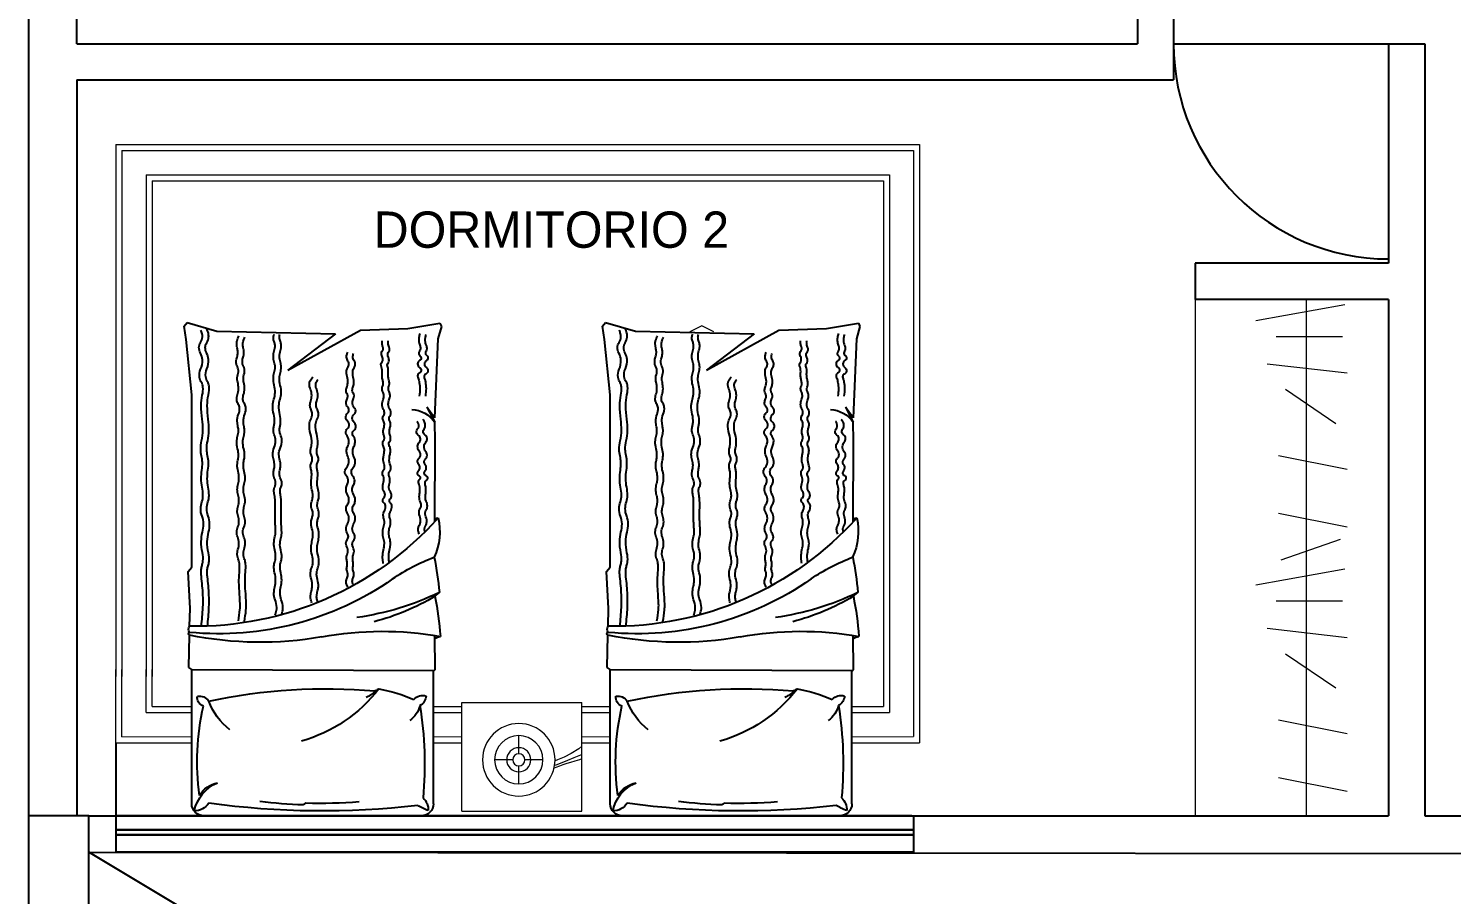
# Model space of a CAD drawing. Header units: metres. Extents: x -525 to 413, y -37 to 272.
# Drawn here: x 130.66 to 136.55, y 63.64 to 67.22 of the extents above; entities that cross this region are included whole.
import ezdxf

# ---------------------------------------------------------------- set-up
doc = ezdxf.new("R2010")
doc.units = ezdxf.units.M
doc.header["$MEASUREMENT"] = 0
doc.layers.get('0').update_dxf_attribs({"color": 254})
for name, color, linetype in [('mobi alcolchonado', 254, 'Continuous'), ('MOBILIARIO2', 254, 'Continuous'), ('NOFIJO', 254, 'Continuous'), ('PUERTAS', 254, 'Continuous')]:
    doc.layers.add(name, color=color, linetype=linetype)
doc.layers.add('muebles', color=254, linetype='Continuous', lineweight=5)
doc.layers.add('ventanas', color=254, linetype='Continuous', lineweight=30)
doc.styles.get("Standard").update_dxf_attribs({"font": 'HTOWERT.TTF', "height": 0.08})

# ---------------------------------------------------------------- blocks, each defined once
blk = doc.blocks.new('CAMA01')
at = {"layer": 'mobi alcolchonado'}
for p, q in [((-0.9, 0), (0, 0)), ((-0.95, -0.05), (-0.95, -0.6044)), ((0.05, -0.05), (0.05, -0.6)), ((-0.95, -0.6044), (-0.9627, -0.613)), ((-0.9627, -0.613), (-0.9596, -0.7468)), ((-0.95, -0.6044), (0.0536, -0.6001)), ((0.0536, -0.6001), (0.057, -0.6031)), ((0.057, -0.6031), (0.0558, -0.7457)), ((-0.9588, -0.7836), (-0.9571, -0.8571)), ((-0.9571, -0.8571), (-0.965, -1.0107)), ((0.0558, -0.9077), (0.0748, -0.9239)), ((-0.965, -1.0107), (-0.95, -1.0287)), ((-0.95, -1.0287), (-0.95, -1.7409)), ((0.0554, -1.2158), (0.0566, -1.5502)), ((0.0566, -1.5502), (0.0556, -1.6277)), ((0.0234, -1.6893), (0.0556, -1.6277)), ((0.0547, -1.6456), (0.0234, -1.6893)), ((0.0684, -1.9721), (0.0547, -1.6456)), ((-0.95, -1.7409), (-0.9735, -1.9697)), ((-0.5524, -1.8433), (-0.2521, -2.0074)), ((-0.3546, -1.9933), (-0.5524, -1.8433)), ((-0.9735, -1.9697), (-0.9818, -2.0248)), ((-0.8459, -2.004), (-0.3546, -1.9933)), ((0.0832, -2.0228), (0.0684, -1.9721)), ((-0.9818, -2.0248), (-0.9693, -2.0402)), ((-0.9693, -2.0402), (-0.8459, -2.004)), ((-0.2521, -2.0074), (-0.0553, -2.0154)), ((-0.0553, -2.0154), (0.077, -2.0376)), ((0.077, -2.0376), (0.0832, -2.0228))]:
    blk.add_line(p, q, dxfattribs=at)
for centre, radius, start, end in [((-0.9, -0.05), 0.05, 90, 180), ((-0.938, -0.0891), 0.0687, 32.33514, 91.40227), ((-0.7804, 0.0141), 0.1629, 192.20076, 247.36037), ((-0.4103, -3.4309), 3.4111, 83.34751, 97.91356), ((0.1005, -0.223), 0.2141, 109.65376, 122.68859), ((0, -0.05), 0.05, 0, 90), ((-0.0374, -0.0256), 0.066, 312.46226, 3.64045), ((0.0976, -0.2228), 1.0254, 172.24735, 193.0029), ((-0.8191, -0.021), 0.1178, 212.64341, 258.24192), ((-1.5138, -0.2148), 1.5274, 350.91915, 5.28005), ((-0.889, -0.4896), 0.0381, 108.98084, 187.57807), ((-0.0299, -0.4991), 0.0497, 4.68356, 60.58782), ((-0.9192, -0.448), 0.0472, 260.65665, 326.38094), ((-0.3983, 1.7565), 2.282, 257.81894, 275.19927), ((-0.2563, -0.5673), 0.0826, 38.2941, 70.05549), ((-0.2618, -0.6659), 0.1655, 58.5661, 64.86862), ((-0.2739, 0.056), 0.5891, 279.61407, 294.3372), ((0.0048, -0.4506), 0.0469, 219.94286, 288.39364), ((-0.9573, -0.7526), 0.00627, 112.10117, 250.53486), ((-0.9399, -0.7706), 0.0229, 148.13053, 214.5055), ((-0.6675, -2.1888), 1.4713, 80, 101.45136), ((-0.8378, -2.0061), 1.2535, 55, 95.56453), ((-0.1612, 0.6167), 1.3796, 259.52328, 280.01254), ((-1.2064, -0.6493), 1.2884, 348.43222, 355.87924), ((0.0879, -0.6878), 0.0548, 234.34392, 260.3637), ((-0.9341, -2.1317), 1.3483, 41.85943, 91.05009), ((-1.2081, -0.8054), 1.2884, 348.19708, 354.72555), ((0.3093, -0.3678), 0.7465, 235, 249.91987), ((-0.1826, -1.176), 0.2588, 347.52539, 24.44013), ((0.0589, -1.246), 0.0179, 51.33875, 101.19259)]:
    blk.add_arc(centre, radius, start, end, dxfattribs=at)
at = {"layer": 'MOBILIARIO2'}
for points in [[(-0.9102, -0.7836, -0.016109), (-0.9038, -0.8611, -0.024073), (-0.9037, -0.9132, -0.018694), (-0.9101, -0.9895, 0.050065), (-0.9107, -1.0181, 0.056677), (-0.9075, -1.0348, -0.051657), (-0.9037, -1.053, -0.081685), (-0.906, -1.0885, 0.062491), (-0.9107, -1.1346, 0.055675), (-0.9056, -1.1725, -0.061502), (-0.9014, -1.2068, -0.093427), (-0.9074, -1.2389, 0.097168), (-0.913, -1.2698, 0.07769), (-0.9081, -1.2984, -0.081942), (-0.9037, -1.3257, -0.05009), (-0.9072, -1.3593, 0.049651), (-0.9107, -1.3933, 0.038952), (-0.9081, -1.429, -0.043857), (-0.906, -1.4609, -0.052705), (-0.9095, -1.4875, 0.052187), (-0.913, -1.5145, 0.065973), (-0.9092, -1.5507, -0.055408), (-0.9037, -1.5937, -0.038659), (-0.9066, -1.6404, 0.032291), (-0.9107, -1.6962, 0.056883), (-0.9062, -1.7392, -0.072358), (-0.9037, -1.7731, -0.122992), (-0.9096, -1.7912, 0.101053), (-0.9177, -1.8127, 0.148742), (-0.9131, -1.8463, -0.127539), (-0.906, -1.885, -0.105457), (-0.9141, -1.9127, 0.125573), (-0.92, -1.9363, 0.14575), (-0.9136, -1.9576, -0.134347), (-0.906, -1.9805, -0.073839), (-0.9072, -1.9926, -0.052428), (-0.913, -2.0085)], [(-0.8851, -0.7843, -0.016212), (-0.8788, -0.8614, -0.024132), (-0.8787, -0.9134, -0.018479), (-0.8849, -0.9883, 0.049503), (-0.8855, -1.0164, 0.057233), (-0.8823, -1.0332, -0.051743), (-0.8785, -1.0516, -0.081718), (-0.8808, -1.0874, 0.062376), (-0.8856, -1.1341, 0.056016), (-0.8804, -1.1727, -0.062225), (-0.8761, -1.2075, -0.092827), (-0.8821, -1.2395, 0.097273), (-0.8877, -1.27, 0.077058), (-0.8829, -1.2981, -0.080968), (-0.8785, -1.3249, -0.051015), (-0.882, -1.359, 0.050139), (-0.8856, -1.3937, 0.038829), (-0.883, -1.4298, -0.044073), (-0.8809, -1.4616, -0.05256), (-0.8844, -1.4881, 0.051882), (-0.8879, -1.5146, 0.065917), (-0.8841, -1.5504, -0.055177), (-0.8786, -1.5931, -0.038645), (-0.8814, -1.6395, 0.03175), (-0.8856, -1.6959, 0.05817), (-0.8809, -1.7411, -0.074982), (-0.8783, -1.7763, -0.120388), (-0.8842, -1.7941, 0.099922), (-0.892, -1.8151, 0.1495), (-0.8874, -1.8483, -0.128684), (-0.8805, -1.8863, -0.103936), (-0.8883, -1.913, 0.123542), (-0.894, -1.9357, 0.142951), (-0.888, -1.9562, -0.122441), (-0.8801, -1.9797, -0.081719), (-0.8813, -1.9951, -0.060139), (-0.8888, -2.0146)], [(-0.7568, -0.806, -0.016834), (-0.7505, -0.8528, -0.034468), (-0.7498, -0.8759, -0.00922), (-0.7529, -0.9296, 0.014186), (-0.7545, -0.9645, 0.027864), (-0.7529, -1.0059, -0.034884), (-0.7522, -1.0391, -0.087457), (-0.7563, -1.0577, 0.077501), (-0.7615, -1.0787, 0.10571), (-0.7586, -1.1012, -0.089665), (-0.7545, -1.1276, -0.091876), (-0.7595, -1.1519, 0.100294), (-0.7638, -1.1742, 0.104219), (-0.7591, -1.1952, -0.103855), (-0.7545, -1.2162, -0.085768), (-0.7581, -1.2386, 0.088421), (-0.7615, -1.2604, 0.073045), (-0.7578, -1.2818, -0.076066), (-0.7545, -1.3024, -0.079828), (-0.758, -1.3257, 0.07972), (-0.7615, -1.349, 0.069238), (-0.758, -1.3722, -0.06864), (-0.7545, -1.3956, -0.070898), (-0.7582, -1.4245, 0.075702), (-0.7615, -1.4515, 0.045986), (-0.7592, -1.47, -0.045091), (-0.7568, -1.4888, -0.076769), (-0.7602, -1.5177, 0.075317), (-0.7638, -1.5471, 0.065696), (-0.7601, -1.5699, -0.069765), (-0.7568, -1.5914, -0.058047), (-0.7586, -1.6087, 0.04517), (-0.7615, -1.631, 0.107598), (-0.7563, -1.6603, -0.119304), (-0.7522, -1.6869, -0.134303), (-0.7583, -1.7037, 0.142887), (-0.7638, -1.7195, 0.094042), (-0.7608, -1.7414, -0.082548), (-0.7568, -1.7661, -0.054703), (-0.7598, -1.7925, 0.071659), (-0.7615, -1.8127, 0.065726), (-0.7593, -1.8241, -0.062051), (-0.7568, -1.836, -0.141652), (-0.761, -1.856, 0.127606), (-0.7661, -1.878, 0.082372), (-0.7626, -1.8967, -0.083239), (-0.7591, -1.9153, -0.067193), (-0.7609, -1.9306, 0.05209), (-0.7638, -1.9502, 0.075758), (-0.7622, -1.9646, 0.049851), (-0.7545, -1.9852)], [(-0.7319, -0.8035, -0.016995), (-0.7255, -0.8515, -0.034524), (-0.7248, -0.8753, -0.009087), (-0.7278, -0.9296, 0.014008), (-0.7295, -0.9647, 0.028389), (-0.7278, -1.0078, -0.036216), (-0.7271, -1.0416, -0.085799), (-0.7311, -1.0596, 0.076158), (-0.7361, -1.0798, 0.106727), (-0.7333, -1.1021, -0.090343), (-0.7291, -1.1283, -0.091358), (-0.7341, -1.1521, 0.099809), (-0.7383, -1.1739, 0.104145), (-0.7337, -1.1946, -0.103071), (-0.729, -1.2154, -0.086935), (-0.7327, -1.2381, 0.089287), (-0.7362, -1.2603, 0.072441), (-0.7325, -1.2817, -0.075683), (-0.7292, -1.3022, -0.080097), (-0.7327, -1.3256, 0.080136), (-0.7362, -1.349, 0.068821), (-0.7328, -1.372, -0.06822), (-0.7292, -1.3953, -0.07127), (-0.733, -1.4243, 0.075969), (-0.7363, -1.4515, 0.045868), (-0.734, -1.47, -0.045154), (-0.7316, -1.4888, -0.076598), (-0.735, -1.5174, 0.075113), (-0.7386, -1.5466, 0.065882), (-0.7349, -1.5694, -0.069876), (-0.7316, -1.5909, -0.057507), (-0.7333, -1.608, 0.043911), (-0.7362, -1.6304, 0.109441), (-0.7307, -1.6613, -0.121849), (-0.7264, -1.6892, -0.133121), (-0.7327, -1.7062, 0.145487), (-0.7382, -1.722, 0.09027), (-0.7353, -1.7425, -0.08023), (-0.7316, -1.7655, -0.055518), (-0.7345, -1.7911, 0.070221), (-0.7362, -1.8115, 0.068505), (-0.7339, -1.8236, -0.064708), (-0.7313, -1.8363, -0.140191), (-0.7355, -1.8565, 0.1283), (-0.7406, -1.8784, 0.081106), (-0.7372, -1.8967, -0.082764), (-0.7338, -1.9146, -0.06863), (-0.7357, -1.9299, 0.055684), (-0.7384, -1.9486, 0.073555), (-0.737, -1.9608, 0.046852), (-0.7303, -1.9787)], [(-0.6052, -0.8293, -0.036577), (-0.5992, -0.8499, -0.065257), (-0.5983, -0.8619, -0.081239), (-0.605, -0.8935, 0.09673), (-0.6099, -0.9202, 0.059687), (-0.6063, -0.9473, -0.061201), (-0.6029, -0.9738, -0.068087), (-0.607, -1.0051, 0.079475), (-0.6099, -1.0321, 0.066482), (-0.6065, -1.0505, -0.06511), (-0.6029, -1.0694, -0.088365), (-0.6064, -1.0985, 0.088514), (-0.6099, -1.1276, 0.053898), (-0.6055, -1.1542, -0.072445), (-0.6029, -1.1742, -0.014703), (-0.604, -1.1975, 0.01338), (-0.6052, -1.2232, 0.011057), (-0.6052, -1.2628, -0.009921), (-0.6052, -1.3024, -0.044454), (-0.6078, -1.3255, 0.048377), (-0.6099, -1.3467, 0.125065), (-0.607, -1.3585, -0.104774), (-0.6029, -1.3723, -0.140323), (-0.607, -1.3922, 0.125005), (-0.6122, -1.4142, 0.059733), (-0.6098, -1.4321, -0.062195), (-0.6076, -1.4492, -0.076384), (-0.6106, -1.4699, 0.06684), (-0.6146, -1.4935, 0.115189), (-0.6088, -1.5226, -0.114961), (-0.6029, -1.5517, -0.097223), (-0.6084, -1.5757, 0.116527), (-0.6122, -1.596, 0.051779), (-0.6101, -1.6106, -0.047812), (-0.6076, -1.6263, -0.078489), (-0.6108, -1.6604, 0.074508), (-0.6146, -1.6962, 0.064682), (-0.6098, -1.7234, -0.066772), (-0.6052, -1.7498, -0.076034), (-0.6087, -1.7801, 0.075656), (-0.6122, -1.8104, 0.063602), (-0.6084, -1.8336, -0.070388), (-0.6052, -1.8547, -0.079082), (-0.6084, -1.8758, 0.071502), (-0.6122, -1.899, 0.088099), (-0.6085, -1.923, -0.094007), (-0.6052, -1.9456, -0.091812), (-0.6088, -1.9608, 0.09253), (-0.6122, -1.9759, 0.064978), (-0.6117, -1.9817, 0.037379), (-0.6088, -1.9914)], [(-0.5793, -0.8309, -0.034849), (-0.5737, -0.8506, -0.063486), (-0.5727, -0.8618, -0.084403), (-0.5795, -0.8936, 0.098788), (-0.5846, -0.9211, 0.058591), (-0.581, -0.9478, -0.060695), (-0.5777, -0.9737, -0.068148), (-0.5817, -1.0046, 0.079202), (-0.5846, -1.0312, 0.06675), (-0.5812, -1.0496, -0.064998), (-0.5776, -1.0685, -0.088664), (-0.5812, -1.0979, 0.08935), (-0.5847, -1.1272, 0.053061), (-0.5803, -1.1534, -0.071644), (-0.5778, -1.1729, -0.015298), (-0.5789, -1.1969, 0.013681), (-0.5802, -1.2238, 0.010889), (-0.5802, -1.2637, -0.010649), (-0.5802, -1.3037, -0.042768), (-0.5825, -1.3246, 0.044654), (-0.5846, -1.3446, 0.128784), (-0.5815, -1.357, -0.106491), (-0.5772, -1.3717, -0.140372), (-0.5815, -1.3925, 0.126736), (-0.5869, -1.4153, 0.057828), (-0.5845, -1.4329, -0.061442), (-0.5823, -1.4495, -0.076141), (-0.5853, -1.4697, 0.065916), (-0.5892, -1.493, 0.116085), (-0.5833, -1.5223, -0.115201), (-0.5774, -1.5519, -0.097759), (-0.583, -1.5763, 0.118144), (-0.5868, -1.5967, 0.049819), (-0.5847, -1.6107, -0.04634), (-0.5824, -1.6256, -0.079345), (-0.5856, -1.6594, 0.074617), (-0.5894, -1.6953, 0.064869), (-0.5846, -1.7226, -0.066843), (-0.58, -1.7491, -0.075858), (-0.5835, -1.7794, 0.075529), (-0.587, -1.8099, 0.063913), (-0.5831, -1.8334, -0.070745), (-0.5799, -1.8547, -0.078628), (-0.5831, -1.8758, 0.070918), (-0.5869, -1.8991, 0.091738), (-0.5829, -1.9243, -0.104246), (-0.5798, -1.9466, -0.077322), (-0.5833, -1.9618, 0.076658), (-0.5869, -1.9771, 0.044784), (-0.5868, -1.9819, 0.024817), (-0.5855, -1.9905)], [(-0.4537, -0.8806, 0.03776), (-0.458, -0.8992, 0.061868), (-0.4583, -0.9109, 0.048595), (-0.4545, -0.9307, -0.055091), (-0.4514, -0.9482, -0.095626), (-0.455, -0.9777, 0.098357), (-0.4583, -1.0064, 0.076409), (-0.4537, -1.0263, -0.077038), (-0.449, -1.046, -0.089345), (-0.4522, -1.0777, 0.084057), (-0.456, -1.1113, 0.04749), (-0.4524, -1.135, -0.04929), (-0.449, -1.1579, -0.087499), (-0.4528, -1.1881, 0.094197), (-0.456, -1.2162, 0.078357), (-0.4523, -1.2317, -0.083223), (-0.449, -1.2465, -0.112249), (-0.4523, -1.2657, 0.105279), (-0.456, -1.2861, 0.082664), (-0.4522, -1.3056, -0.090946), (-0.449, -1.3234, -0.067901), (-0.4524, -1.3475, 0.066074), (-0.456, -1.3723, 0.035048), (-0.4547, -1.3941, -0.037877), (-0.4537, -1.4142, -0.060523), (-0.4561, -1.4308, 0.062605), (-0.4583, -1.4469, 0.127512), (-0.455, -1.4605, -0.121277), (-0.4514, -1.4748, -0.117111), (-0.4547, -1.4898, 0.113611), (-0.4583, -1.5051, 0.059143), (-0.4567, -1.5199, -0.043052), (-0.4537, -1.5401, -0.089599), (-0.4584, -1.58, 0.091053), (-0.463, -1.6193, 0.111622), (-0.4564, -1.6418, -0.130391), (-0.4514, -1.6613, -0.12494), (-0.4559, -1.6785, 0.120889), (-0.4607, -1.6962, 0.086695), (-0.4578, -1.7153, -0.071647), (-0.4537, -1.7382, -0.113093), (-0.4584, -1.7628, 0.114265), (-0.463, -1.7871, 0.106276), (-0.4601, -1.7985, 0.062305), (-0.449, -1.8151)], [(-0.429, -0.8844, 0.034858), (-0.4327, -0.9007, 0.059461), (-0.433, -0.9105, 0.052316), (-0.4293, -0.9296, -0.056386), (-0.4261, -0.9473, -0.095596), (-0.4297, -0.9765, 0.098171), (-0.433, -1.005, 0.07636), (-0.4284, -1.0247, -0.076506), (-0.4237, -1.0445, -0.090069), (-0.427, -1.0766, 0.084543), (-0.4308, -1.1108, 0.047364), (-0.4272, -1.1347, -0.049676), (-0.4238, -1.1575, -0.08659), (-0.4275, -1.1871, 0.092747), (-0.4307, -1.2148, 0.079795), (-0.4269, -1.2307, -0.084031), (-0.4235, -1.2458, -0.112191), (-0.4268, -1.2653, 0.106013), (-0.4306, -1.2859, 0.081403), (-0.4268, -1.3052, -0.089338), (-0.4237, -1.3228, -0.069417), (-0.4272, -1.3477, 0.067062), (-0.4309, -1.3734, 0.034899), (-0.4296, -1.3955, -0.039008), (-0.4286, -1.4153, -0.057667), (-0.4307, -1.4304, 0.058816), (-0.4329, -1.4456, 0.130991), (-0.4295, -1.4596, -0.122045), (-0.4256, -1.4746, -0.11844), (-0.4292, -1.4903, 0.116548), (-0.433, -1.5063, 0.056461), (-0.4313, -1.5207, -0.041981), (-0.4285, -1.5399, -0.089156), (-0.433, -1.5785, 0.08877), (-0.4376, -1.6174, 0.114233), (-0.4307, -1.6406, -0.131551), (-0.4254, -1.6611, -0.125542), (-0.4302, -1.6791, 0.123278), (-0.4351, -1.6974, 0.085156), (-0.4322, -1.7164, -0.073009), (-0.4283, -1.7385, -0.115535), (-0.433, -1.762, 0.127329), (-0.4369, -1.7835, 0.096991), (-0.4347, -1.7914, 0.053351), (-0.4267, -1.8039)], [(-0.3044, -0.9458, 0.052853), (-0.3101, -0.9582, 0.082349), (-0.3114, -0.9668, 0.113365), (-0.3072, -0.9845, -0.137167), (-0.3044, -0.9994, -0.079599), (-0.3075, -1.0116, 0.112443), (-0.3091, -1.0204, 0.045995), (-0.3081, -1.028, -0.039568), (-0.3068, -1.0367, -0.069784), (-0.308, -1.0547, 0.073829), (-0.3091, -1.0717, 0.067952), (-0.3074, -1.0794, -0.047112), (-0.3044, -1.0903, -0.170036), (-0.3081, -1.1115, 0.173788), (-0.3114, -1.1323, 0.142872), (-0.3067, -1.1417, -0.145458), (-0.3021, -1.1509, -0.195397), (-0.3055, -1.1665, 0.151851), (-0.3114, -1.1859, 0.126712), (-0.3057, -1.2078, -0.124684), (-0.2998, -1.2301, -0.150491), (-0.3063, -1.2521, 0.168102), (-0.3114, -1.2721, 0.13967), (-0.306, -1.2868, -0.13006), (-0.2998, -1.3024, -0.169436), (-0.3054, -1.3276, 0.163629), (-0.3114, -1.3537, 0.104575), (-0.3066, -1.3691, -0.109696), (-0.3021, -1.384, -0.20768), (-0.3089, -1.4036, 0.202622), (-0.3161, -1.4236, 0.1762), (-0.3083, -1.4419, -0.167885), (-0.2998, -1.4609, -0.137817), (-0.3047, -1.487, 0.14417), (-0.3091, -1.5121, 0.079258), (-0.3048, -1.5277, -0.072052), (-0.2998, -1.5447, -0.215179), (-0.3075, -1.5715, 0.272703), (-0.3114, -1.5937, 0.157232), (-0.3062, -1.6003, -0.133932), (-0.2998, -1.6077, -0.346503), (-0.3051, -1.6317, 0.328416), (-0.3114, -1.6566, 0.136915), (-0.3045, -1.6656, -0.179847), (-0.2998, -1.6729, -0.252619), (-0.3044, -1.6892, 0.209461), (-0.3114, -1.7079, 0.111259), (-0.307, -1.7236, -0.146381), (-0.3044, -1.7358, -0.125668), (-0.3083, -1.7468, 0.139354), (-0.3114, -1.7568, 0.105558), (-0.3089, -1.7708, -0.077694), (-0.3044, -1.7894, -0.090317), (-0.3072, -1.8164, 0.100764), (-0.3091, -1.8407, 0.12001), (-0.3041, -1.854, -0.131665), (-0.2998, -1.8663, -0.170535), (-0.3035, -1.8801, 0.13714), (-0.3091, -1.8966, 0.068639), (-0.3083, -1.9059, 0.052035), (-0.3044, -1.9176)], [(-0.2807, -0.9537, 0.042607), (-0.2845, -0.9626, 0.071397), (-0.2856, -0.9682, 0.129838), (-0.2819, -0.9845, -0.140626), (-0.2789, -0.9995, -0.083982), (-0.282, -1.0122, 0.117812), (-0.2837, -1.0214, 0.041239), (-0.2828, -1.0282, -0.036686), (-0.2817, -1.0358, -0.06988), (-0.2828, -1.0526, 0.071878), (-0.2839, -1.0694, 0.072269), (-0.282, -1.0778, -0.05165), (-0.2789, -1.0893, -0.163828), (-0.2822, -1.1089, 0.164309), (-0.2854, -1.1284, 0.150844), (-0.2806, -1.1382, -0.147278), (-0.2755, -1.1482, -0.197862), (-0.2792, -1.1652, 0.156121), (-0.2856, -1.1859, 0.123696), (-0.2797, -1.2083, -0.125417), (-0.2739, -1.2303, -0.148173), (-0.2802, -1.2516, 0.166473), (-0.2851, -1.2708, 0.139796), (-0.2798, -1.2851, -0.128151), (-0.2737, -1.3005, -0.171039), (-0.2793, -1.326, 0.162775), (-0.2856, -1.3527, 0.107698), (-0.2804, -1.3691, -0.115196), (-0.2758, -1.3845, -0.202947), (-0.2825, -1.4035, 0.202257), (-0.2892, -1.4226, 0.173028), (-0.282, -1.4397, -0.162077), (-0.2738, -1.4578, -0.143302), (-0.2788, -1.4846, 0.146514), (-0.2835, -1.5109, 0.08083), (-0.2788, -1.5272, -0.077891), (-0.2739, -1.5442, -0.205436), (-0.2807, -1.5677, 0.258943), (-0.2842, -1.5873, 0.167371), (-0.2792, -1.5938, -0.135353), (-0.2726, -1.6013, -0.347128), (-0.2779, -1.6258, 0.32569), (-0.2845, -1.6513, 0.138368), (-0.2773, -1.6608, -0.174678), (-0.272, -1.6687, -0.262199), (-0.2774, -1.6875, 0.218741), (-0.2854, -1.7089, 0.1036), (-0.2809, -1.7249, -0.142377), (-0.2784, -1.7368, -0.128588), (-0.2824, -1.7481, 0.145504), (-0.2856, -1.7582, 0.099417), (-0.2832, -1.7711, -0.074367), (-0.2792, -1.7879, -0.090334), (-0.2817, -1.8134, 0.095924), (-0.2837, -1.8374, 0.126634), (-0.2782, -1.852, -0.136356), (-0.2734, -1.8657, -0.176248), (-0.2778, -1.881, 0.158824), (-0.2833, -1.8977, 0.054695), (-0.2826, -1.9039, 0.039328), (-0.28, -1.9122)], [(-0.1575, -1.0437, 0.02297), (-0.16, -1.0655, 0.03842), (-0.1599, -1.0787, 0.038008), (-0.1554, -1.1062, -0.055193), (-0.1529, -1.1253, -0.083604), (-0.156, -1.1464, 0.075661), (-0.1599, -1.1696, 0.084309), (-0.1561, -1.1937, -0.09066), (-0.1529, -1.2162, -0.067099), (-0.155, -1.2283, 0.059889), (-0.1575, -1.2418, 0.149337), (-0.1534, -1.2595, -0.134073), (-0.1482, -1.2791, -0.21438), (-0.155, -1.2939, 0.253882), (-0.1599, -1.307, 0.189759), (-0.1552, -1.3152, -0.18789), (-0.1505, -1.3234, -0.191242), (-0.1547, -1.3413, 0.174445), (-0.1599, -1.3606, 0.047645), (-0.1575, -1.3735, -0.048038), (-0.1552, -1.3863, -0.123722), (-0.1587, -1.4076, 0.169091), (-0.1599, -1.4236, 0.141473), (-0.1563, -1.4294, -0.143521), (-0.1529, -1.4352, -0.155534), (-0.1538, -1.4526, 0.107396), (-0.1575, -1.4772, 0.042577), (-0.1549, -1.4949, -0.050748), (-0.1529, -1.5098, -0.129685), (-0.1568, -1.527, 0.145893), (-0.1599, -1.5424, 0.134999), (-0.1563, -1.5519, -0.139913), (-0.1529, -1.5611, -0.114007), (-0.1549, -1.5742, 0.10043), (-0.1575, -1.589, 0.069927), (-0.1553, -1.6027, -0.066719), (-0.1529, -1.617, -0.140231), (-0.1568, -1.633, 0.158227), (-0.1599, -1.6473, 0.144948), (-0.1566, -1.6552, -0.133495), (-0.1529, -1.6636, -0.180577), (-0.1564, -1.6805, 0.144963), (-0.1622, -1.7009, 0.094523), (-0.1581, -1.7209, -0.110663), (-0.1552, -1.7382, -0.10701), (-0.1593, -1.7534, 0.129666), (-0.1622, -1.7661, 0.099091), (-0.1595, -1.7774, -0.116601), (-0.1575, -1.7871, -0.058417), (-0.1597, -1.8017, 0.05454), (-0.1622, -1.8174, 0.023755), (-0.1622, -1.8302, -0.022115), (-0.1622, -1.843, -0.082226), (-0.1648, -1.8554, 0.093862), (-0.1669, -1.8663, 0.171583), (-0.1644, -1.8732, -0.116919), (-0.1599, -1.8827, -0.185126), (-0.1624, -1.8993, 0.193604), (-0.1645, -1.9153, 0.131355), (-0.1601, -1.9233, -0.188426), (-0.1575, -1.9293, -0.095469), (-0.1591, -1.9389, 0.066793), (-0.1622, -1.9526, 0.021913), (-0.1624, -1.9575, 0.016222), (-0.1622, -1.9642)], [(-0.1327, -1.0474, 0.020778), (-0.1348, -1.0666, 0.036491), (-0.1348, -1.0776, 0.041461), (-0.1302, -1.1052, -0.057174), (-0.1276, -1.1254, -0.082873), (-0.1308, -1.1465, 0.075265), (-0.1346, -1.1697, 0.085019), (-0.1307, -1.194, -0.092379), (-0.1275, -1.2166, -0.064068), (-0.1295, -1.2279, 0.055503), (-0.132, -1.241, 0.157835), (-0.1273, -1.2605, -0.148846), (-0.122, -1.2811, -0.199592), (-0.128, -1.2941, 0.247082), (-0.1321, -1.3053, 0.184593), (-0.1282, -1.3123, -0.169439), (-0.1239, -1.3197, -0.211187), (-0.1282, -1.3394, 0.185054), (-0.1343, -1.3615, 0.043562), (-0.132, -1.3741, -0.048148), (-0.1299, -1.3856, -0.119615), (-0.1329, -1.4041, 0.160888), (-0.134, -1.4181, 0.146532), (-0.1307, -1.4237, -0.137743), (-0.1271, -1.4296, -0.163825), (-0.1281, -1.4489, 0.111152), (-0.1323, -1.4768, 0.041886), (-0.1294, -1.4958, -0.053628), (-0.1275, -1.5107, -0.124743), (-0.1311, -1.5264, 0.141323), (-0.1339, -1.5405, 0.136283), (-0.1305, -1.5495, -0.135036), (-0.1271, -1.5586, -0.120412), (-0.1292, -1.5727, 0.104043), (-0.1322, -1.589, 0.069722), (-0.1298, -1.6035, -0.070787), (-0.1274, -1.6178, -0.133062), (-0.1309, -1.6321, 0.149023), (-0.1337, -1.6449, 0.15104), (-0.1305, -1.6527, -0.132016), (-0.1266, -1.6615, -0.185288), (-0.1304, -1.6797, 0.149156), (-0.1366, -1.7016, 0.091592), (-0.1325, -1.7219, -0.1101), (-0.1296, -1.7389, -0.106833), (-0.1337, -1.754, 0.131118), (-0.1365, -1.7665, 0.095868), (-0.134, -1.7771, -0.111479), (-0.1321, -1.7863, -0.063175), (-0.1344, -1.8019, 0.056761), (-0.1372, -1.8193, 0.023768), (-0.1372, -1.833, -0.026007), (-0.1372, -1.8455, -0.075167), (-0.1392, -1.855, 0.082422), (-0.1408, -1.8636, 0.180625), (-0.1386, -1.8701, -0.118245), (-0.1341, -1.8792, -0.184753), (-0.1365, -1.8954, 0.189898), (-0.1387, -1.9111, 0.133199), (-0.1342, -1.9193, -0.180236), (-0.1313, -1.9258, -0.10911), (-0.1334, -1.9382, 0.078712), (-0.1372, -1.955, 0.016438), (-0.1373, -1.9588, 0.011572), (-0.1372, -1.9642)], [(-0.0083, -1.1649, 0.063574), (-0.0128, -1.1784, 0.09229), (-0.013, -1.1882, 0.087813), (-0.0084, -1.2008, -0.084664), (-0.0036, -1.2138, -0.147947), (-0.0065, -1.2395, 0.164849), (-0.0083, -1.2628, 0.089821), (-0.0042, -1.2719, -0.116631), (-0.0013, -1.2791, -0.144447), (-0.0039, -1.2969, 0.116051), (-0.0083, -1.3187, 0.024537), (-0.0072, -1.3319, -0.021879), (-0.006, -1.3467, -0.09639), (-0.0095, -1.3697, 0.1367), (-0.0106, -1.3863, 0.212994), (-0.0074, -1.3908, -0.190175), (-0.0036, -1.3956, -0.394232), (-0.008, -1.4044, 0.296973), (-0.0153, -1.4142, 0.196588), (-0.0111, -1.4265, -0.177409), (-0.006, -1.4399, -0.181533), (-0.0112, -1.4546, 0.205507), (-0.0153, -1.4678, 0.192194), (-0.01, -1.4779, -0.172784), (-0.0036, -1.4888, -0.223273), (-0.0085, -1.5075, 0.193968), (-0.0153, -1.5284, 0.156888), (-0.009, -1.5442, -0.172543), (-0.0036, -1.5587, -0.267412), (-0.0124, -1.5742, 0.2882), (-0.02, -1.589, 0.1673), (-0.0153, -1.5995, -0.167614), (-0.0106, -1.61, -0.102415), (-0.0119, -1.6205, -0.090979), (-0.0176, -1.631)], [(0.0153, -1.1743, 0.043115), (0.0132, -1.1816, 0.071529), (0.0129, -1.1862, 0.117166), (0.0165, -1.1971, -0.092201), (0.0218, -1.2106, -0.148493), (0.0191, -1.2357, 0.162321), (0.0172, -1.2588, 0.092598), (0.0215, -1.2683, -0.115816), (0.0246, -1.2761, -0.147409), (0.0217, -1.2958, 0.11874), (0.0169, -1.3199, 0.02342), (0.018, -1.3335, -0.023767), (0.0191, -1.3471, -0.081841), (0.0169, -1.3642, 0.093108), (0.0154, -1.3793, 0.271365), (0.0204, -1.3865, -0.237724), (0.0266, -1.3943, -0.374349), (0.0205, -1.4054, 0.322203), (0.0124, -1.4172, 0.165022), (0.0164, -1.4283, -0.163895), (0.0205, -1.4395, -0.183927), (0.0158, -1.4529, 0.20204), (0.0119, -1.4653, 0.194979), (0.0169, -1.475, -0.16864), (0.0233, -1.4858, -0.227481), (0.0183, -1.5052, 0.192689), (0.0111, -1.5274, 0.162586), (0.0181, -1.5447, -0.18296), (0.0238, -1.5605, -0.259647), (0.015, -1.5758, 0.292915), (0.0079, -1.5901, 0.147396), (0.0116, -1.5989, -0.130485), (0.0161, -1.6087, -0.124764), (0.015, -1.6243, -0.11423), (0.0061, -1.6389)], [(-0.006, -1.9945, -0.043571), (-0.0102, -1.9773, -0.058781), (-0.0106, -1.9642, -0.074778), (-0.0063, -1.9458, 0.098243), (-0.0036, -1.9316, 0.160673), (-0.0073, -1.9209, -0.168807), (-0.0106, -1.9106, -0.235494), (-0.0066, -1.9029, 0.200169), (-0.0013, -1.8943, 0.310498), (-0.0071, -1.8822, -0.25744), (-0.0153, -1.8687, -0.272296), (-0.0076, -1.8543, 0.302876), (-0.0013, -1.8407, 0.245567), (-0.0095, -1.8297, -0.301104), (-0.0153, -1.8197, -0.076708), (-0.0131, -1.8092, 0.045391), (-0.0083, -1.7918, 0.044442), (-0.0059, -1.7651, 0.040505), (-0.0083, -1.7358)], [(0.0187, -1.9907, -0.038395), (0.0153, -1.9758, -0.053841), (0.0148, -1.965, -0.086675), (0.0195, -1.9453, 0.114917), (0.0222, -1.9302, 0.136679), (0.0194, -1.9218, -0.135819), (0.0166, -1.9133, -0.26772), (0.0211, -1.9045, 0.219941), (0.0273, -1.8946, 0.298949), (0.0212, -1.882, -0.252587), (0.0129, -1.8682, -0.270993), (0.0208, -1.8532, 0.294092), (0.0275, -1.8389, 0.262376), (0.0181, -1.8263, -0.328686), (0.0116, -1.8151, -0.053331), (0.0134, -1.8073, 0.033048), (0.0167, -1.7948, 0.048678), (0.0195, -1.7664, 0.045374), (0.0167, -1.7358)]]:
    blk.add_lwpolyline(points, format="xyb", dxfattribs=at)
for centre, radius, start, end in [((-0.4389, -1.7864), 1.7422, 91.63252, 97.54803), ((-0.5923, -0.2027), 0.1889, 52.79204, 56.69515), ((-0.4115, -1.7932), 1.7422, 84.9412, 92.19029), ((-0.6706, -0.9127), 0.6289, 38.07992, 73.87696), ((-0.6183, -0.5744), 0.2801, 128.45947, 159.02812), ((-0.1134, -0.4839), 0.1115, 14.54894, 54.23295), ((-0.4195, -1.936), 1.1264, 63.96855, 82.17799), ((-0.4288, -1.7137), 0.9406, 58.98171, 75.60457), ((-0.0452, -1.5578), 0.1226, 272.9287, 325.26019)]:
    blk.add_arc(centre, radius, start, end, dxfattribs=at)
blk = doc.blocks.new('CAMASSENC-1MESITA')
at = {"layer": 'muebles'}
for p, q in [((1.4313, -0.0191), (1.4313, -0.4691)), ((1.4313, -0.0191), (1.9288, -0.0191)), ((1.9288, -0.0191), (1.9288, -0.4691)), ((1.6674, -0.1316), (1.6674, -0.2066)), ((1.6424, -0.2316), (1.5674, -0.2316)), ((1.7674, -0.2316), (1.6924, -0.2316)), ((1.6674, -0.2566), (1.6674, -0.3316)), ((0, -0.3017), (0.3141, -0.3017)), ((0, -0.3017), (0, -0.6044)), ((0.025, -0.3267), (0.3141, -0.3272)), ((0.025, -0.3267), (0.025, -0.6044)), ((1.3141, -0.3017), (1.4313, -0.3017)), ((1.3141, -0.327), (1.4313, -0.3272)), ((1.9288, -0.3017), (2.0459, -0.3017)), ((1.9288, -0.327), (2.0459, -0.3272)), ((3.0459, -0.3017), (3.3259, -0.3017)), ((3.0459, -0.327), (3.3009, -0.3274)), ((3.3009, -2.7506), (3.3009, -0.3274)), ((3.3259, -2.7756), (3.3259, -0.3017)), ((0.125, -0.4267), (0.3141, -0.4267)), ((0.125, -0.4267), (0.125, -0.6044)), ((0.15, -0.4517), (0.3141, -0.4517)), ((0.15, -0.4517), (0.15, -0.6044)), ((1.3141, -0.4267), (1.4313, -0.4267)), ((1.3141, -0.4517), (1.4313, -0.4517)), ((1.4313, -0.4691), (1.9288, -0.4691)), ((1.9288, -0.4267), (2.0459, -0.4267)), ((1.9288, -0.4517), (2.0459, -0.4517)), ((3.0459, -0.4267), (3.2009, -0.4267)), ((3.0459, -0.4517), (3.1759, -0.4517)), ((3.1759, -2.6256), (3.1759, -0.4517)), ((3.2009, -2.6506), (3.2009, -0.4267)), ((0, -2.7756), (0, -0.5756)), ((0.025, -2.7506), (0.025, -0.5756)), ((0.125, -2.6506), (0.125, -0.5756)), ((0.15, -2.6256), (0.15, -0.5756)), ((2.425, -2.0256), (2.375, -2.0006)), ((2.475, -2.0006), (2.425, -2.0256)), ((0.15, -2.6256), (3.1759, -2.6256)), ((0.125, -2.6506), (3.2009, -2.6506)), ((0.025, -2.7506), (3.3009, -2.7506)), ((0, -2.7756), (3.3259, -2.7756))]:
    blk.add_line(p, q, dxfattribs=at)
for points in [[(1.9288, -0.2353), (1.9184, -0.2317), (1.8994, -0.2256), (1.882, -0.2204), (1.8658, -0.2156), (1.8503, -0.2108), (1.8352, -0.2056), (1.82, -0.1995), (1.8132, -0.1965)], [(1.9288, -0.2538), (1.9226, -0.2508), (1.8953, -0.239), (1.8696, -0.2289), (1.8449, -0.2195), (1.8204, -0.21), (1.8155, -0.2079)], [(1.9288, -0.2876), (1.9152, -0.2774), (1.8837, -0.2572), (1.855, -0.2423), (1.828, -0.2311), (1.8173, -0.2274)]]:
    blk.add_lwpolyline(points, dxfattribs=at)
for radius in [0.15, 0.1, 0.05, 0.025]:
    blk.add_circle((1.6674, -0.2316), radius, dxfattribs=at)
at = {"layer": 'muebles', "rotation": 359.999999999999}
for p in [(1.2641, 0), (2.9959, 0)]:
    blk.add_blockref('CAMA01', p, dxfattribs=at)

msp = doc.modelspace()

# ---------------------------------------------------------------- linework, layer by layer
at = {"ltscale": 0.02}
for p, q in [((130.8598, 67.1617), (130.8598, 69.8192)), ((135.3984, 68.9192), (135.3984, 67.0117)), ((135.2484, 68.0374), (135.2484, 67.1617)), ((130.8598, 67.1617), (135.2484, 67.1617)), ((135.3984, 67.1617), (136.4382, 67.1617)), ((136.2882, 67.1617), (136.2882, 66.2538)), ((136.4382, 67.1617), (136.4382, 63.9692)), ((130.8598, 67.0117), (135.3984, 67.0117)), ((130.8598, 67.0117), (130.8598, 63.9692)), ((136.2882, 66.2538), (135.4882, 66.2538)), ((135.4882, 66.2538), (135.4882, 66.1038)), ((136.2882, 66.1038), (135.4882, 66.1038)), ((136.2882, 66.1038), (136.2882, 63.9692)), ((131.0214, 64.271), (131.0214, 63.8191)), ((134.3223, 63.9692), (134.3223, 63.8159)), ((137.9098, 59.6214), (130.9098, 63.8192))]:
    msp.add_line(p, q, dxfattribs=at)
for p, q in [((130.9098, 63.9692), (136.2882, 63.9692)), ((136.4382, 63.9692), (140.4227, 63.9692)), ((130.9098, 63.8192), (137.9098, 63.8123))]:
    msp.add_line(p, q)
msp.add_lwpolyline([(130.6598, 39.1692), (152.6598, 39.1692), (152.6598, 79.1692), (130.6598, 79.1692)], close=True)
at = {"layer": 'muebles', "ltscale": 0.02}
for p, q in [((135.4882, 66.1038), (135.4882, 63.9692)), ((136.1068, 66.0821), (135.7382, 66.016)), ((135.947, 66.1038), (135.947, 63.9692)), ((136.0974, 65.95), (135.8233, 65.95)), ((136.1163, 65.7989), (135.7855, 65.8367)), ((135.8611, 65.7328), (136.069, 65.5912)), ((135.8328, 65.4591), (136.1163, 65.4024)), ((135.8328, 65.221), (136.1163, 65.1644)), ((136.0879, 65.1114), (135.8422, 65.0264)), ((136.1068, 64.9887), (135.7382, 64.9226)), ((136.0974, 64.8565), (135.8233, 64.8565)), ((136.1163, 64.7055), (135.7855, 64.7432)), ((135.8611, 64.6394), (136.069, 64.4978)), ((135.8328, 64.3656), (136.1163, 64.309)), ((135.8328, 64.3656), (136.1163, 64.309)), ((135.8328, 64.1276), (136.1163, 64.0709))]:
    msp.add_line(p, q, dxfattribs=at)
at = {"layer": 'NOFIJO', "ltscale": 0.02}
msp.add_lwpolyline([(130.6598, 63.3692), (130.9098, 63.3692), (130.9098, 63.9692), (130.6598, 63.9692)], close=True, dxfattribs=at)
at = {"layer": 'PUERTAS'}
msp.add_arc((136.2883, 67.1617), 0.89, 180, 269.99186, dxfattribs=at)
at = {"layer": 'ventanas', "ltscale": 0.2}
for p, q in [((134.3147, 63.9691), (131.0214, 63.9691)), ((134.3223, 63.9111), (131.0214, 63.9111)), ((134.3223, 63.8911), (131.0214, 63.8911)), ((134.3223, 63.8191), (131.0214, 63.8191))]:
    msp.add_line(p, q, dxfattribs=at)

# ---------------------------------------------------------------- block references
at = {"layer": 'muebles', "xscale": -1, "rotation": 180}
msp.add_blockref('CAMASSENC-1MESITA', (131.0214, 63.9692), dxfattribs=at)

# ---------------------------------------------------------------- texts
at = {"linetype": 'Continuous', "insert": (132.0881, 66.4679), "char_height": 0.15, "attachment_point": 1}
msp.add_mtext_dynamic_manual_height_columns('DORMITORIO 2', width=4.532036, gutter_width=12.5, heights=[0], dxfattribs=at)

doc.saveas('drawing.dxf')
